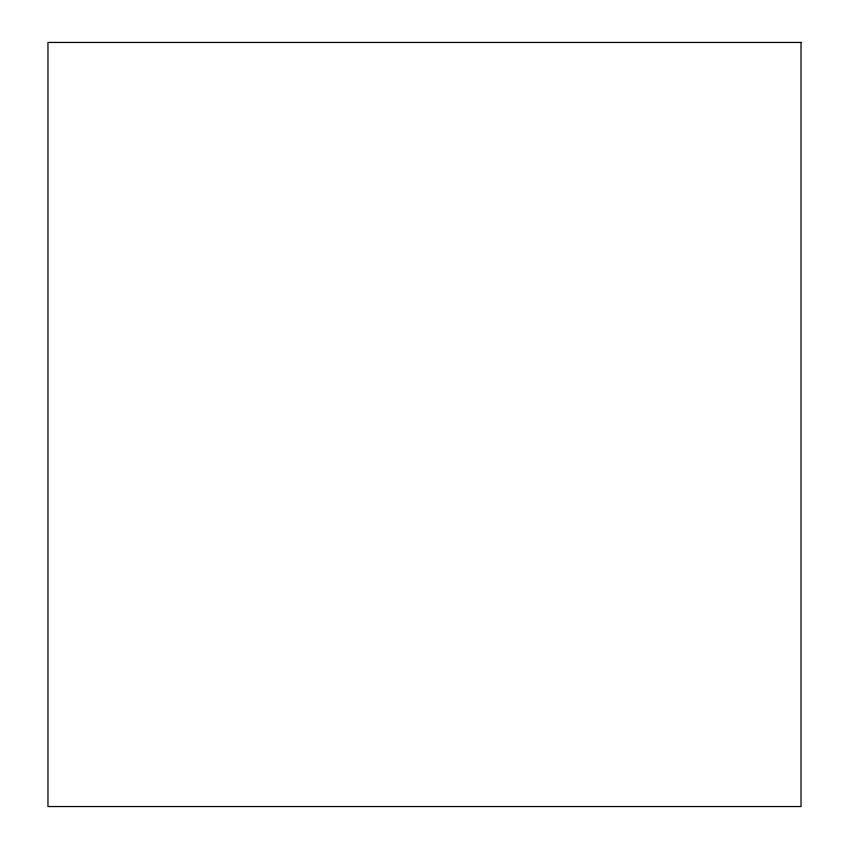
<?xml version="1.0" encoding="UTF-8"?>
<svg xmlns="http://www.w3.org/2000/svg" width="849" height="849" viewBox="0 0 849 849"><rect width="100%" height="100%" fill="white"/><g stroke="black" fill="none" stroke-linecap="round" stroke-linejoin="round"><path stroke-width="1.27" d="M801.031 42.45L47.969 42.45L47.969 806.55L801.031 806.55L801.031 42.45"/></g></svg>
